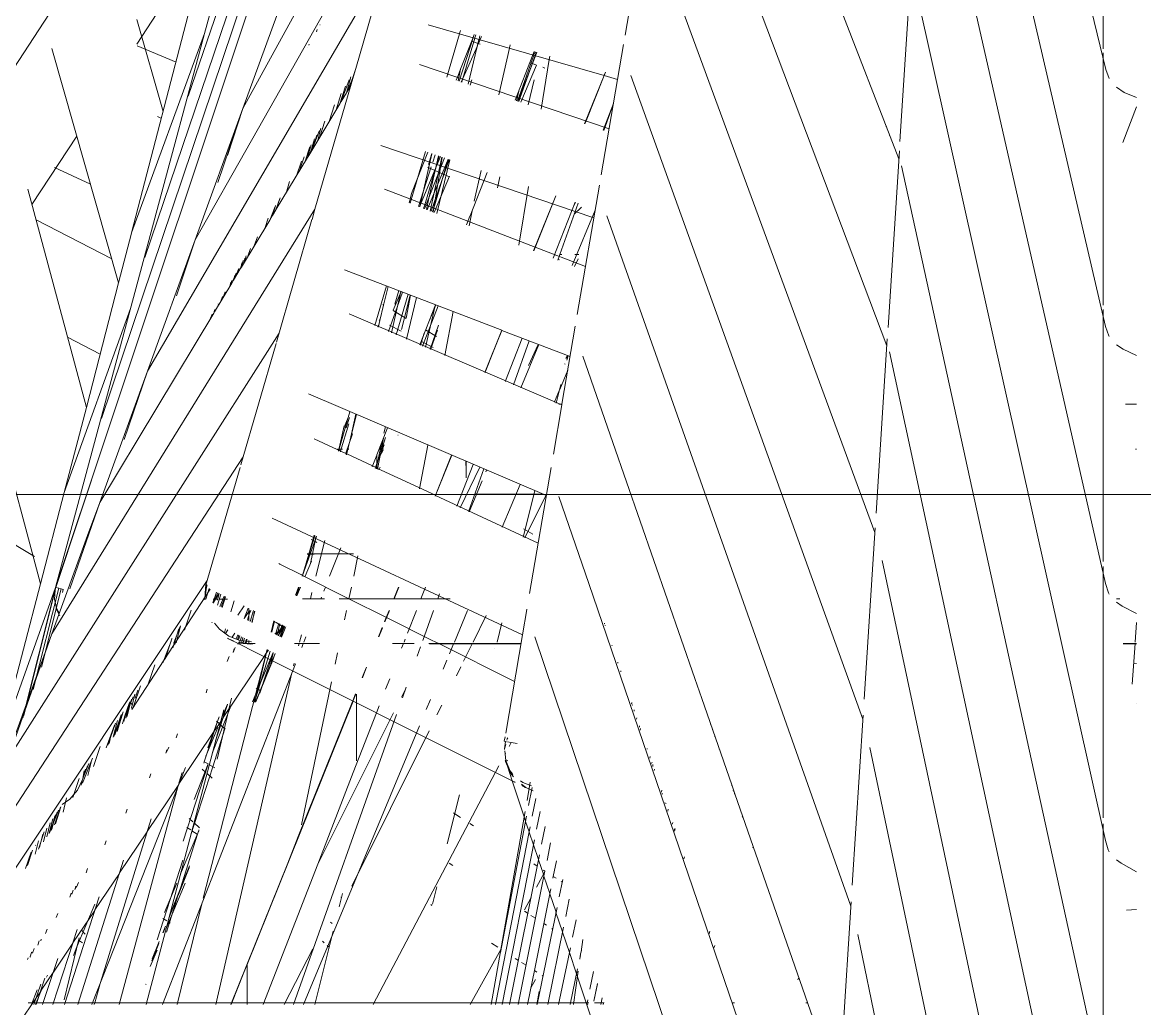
# Model space of a CAD drawing. Header units: millimetres. Extents: x 886808 to 1650903, y -1008069 to 230892.
# Drawn here: x 1018129.3 to 1018503.6, y -559521.9 to -559192.9 of the extents above; entities that cross this region are included whole.
import ezdxf
from ezdxf.xclip import XClip

# ---------------------------------------------------------------- set-up
doc = ezdxf.new("R2010")
doc.units = ezdxf.units.MM
doc.header["$XCLIPFRAME"] = 0
doc.linetypes.add('CENTER', pattern=[2, 1.25, -0.25, 0.25, -0.25])
doc.layers.get('0').update_dxf_attribs({"lineweight": 0})
doc.layers.add('8l NET TO', color=8, linetype='Continuous', lineweight=9)
doc.layers.add('A_Dim', color=8, linetype='Continuous', lineweight=5)

# ---------------------------------------------------------------- blocks, each defined once
blk = doc.blocks.new('A$C14C457CE')
for p, q in [((9588.81, 2215.32), (9720.25, 1832.93)), ((9597.38, 2183.18), (9734.71, 1779.13)), ((9605.95, 2151.02), (9749.17, 1725.33)), ((9614.56, 2118.66), (9748.5, 1716.86)), ((9614.56, 2118.66), (9748.52, 1716.92)), ((9414.15, 1841.81), (9466.05, 2058.17)), ((9414.21, 1756.04), (9470.11, 1996.04)), ((9802.34, 1805.64), (9689.41, 1978.68)), ((9630.1, 1960.25), (9701.98, 1828.78)), ((9483.18, 1811.97), (9537.65, 1952.31)), ((9414.25, 1670.28), (9474.17, 1933.91)), ((9415, 1848.71), (9415, 1933.39)), ((9487.18, 1749.64), (9556.5, 1933.36)), ((9714.76, 1853.78), (9694.57, 1928.98)), ((9649.46, 1905.93), (9699.14, 1818.13)), ((9574.52, 1853.21), (9567.03, 1897.02)), ((9491.17, 1687.31), (9564.55, 1886.57)), ((9482.81, 1817.77), (9479, 1877.2)), ((9654.02, 1877.74), (9733.82, 1741.18)), ((9664.37, 1842.11), (9654.02, 1877.74)), ((9737.4, 1850.26), (9719.18, 1878.17)), ((9414.29, 1584.5), (9478.22, 1871.8)), ((9686.11, 1872.42), (9701.99, 1828.75)), ((9739.1, 1787.29), (9717.98, 1868.66)), ((9622.89, 1851.76), (9640.19, 1856.76)), ((9676.34, 1856.76), (9676.18, 1856.7)), ((9737.35, 1858.47), (9728.59, 1827.77)), ((9622.83, 1851.82), (9622.38, 1852.82)), ((9622.85, 1851.83), (9622.41, 1852.83)), ((9622.98, 1852.99), (9623.23, 1851.94)), ((9624.57, 1852.32), (9624.25, 1853.36)), ((9625.13, 1852.48), (9624.79, 1853.52)), ((9625.21, 1852.51), (9624.81, 1853.52)), ((9629.72, 1853.81), (9629.42, 1854.85)), ((9633.94, 1839.26), (9629.74, 1853.74)), ((9677.24, 1855.11), (9677.49, 1854.38)), ((9714.76, 1853.78), (9739.1, 1787.29)), ((9764.48, 1669.01), (9714.76, 1853.78)), ((9582.48, 1806.65), (9575.04, 1850.15)), ((9581.51, 1839.81), (9622.86, 1851.75)), ((9612.81, 1850.06), (9613.05, 1849)), ((9622.86, 1851.75), (9622.89, 1851.76)), ((9623.46, 1850.48), (9622.86, 1851.75)), ((9622.87, 1850.26), (9625.68, 1851.3)), ((9623.73, 1849.85), (9622.89, 1851.76)), ((9623.25, 1851.87), (9626.87, 1836.86)), ((9628.66, 1838.78), (9623.77, 1849.7)), ((9628.66, 1838.78), (9624.59, 1852.25)), ((9629.88, 1837.88), (9625.15, 1852.41)), ((9629.39, 1841.9), (9625.23, 1852.44)), ((9679.92, 1850.21), (9680, 1849.94)), ((9680.54, 1849.09), (9680.52, 1849.03)), ((9737.24, 1849.7), (9724.3, 1844.29)), ((9415, 1763.18), (9415, 1847.41)), ((9599.66, 1846.26), (9599.84, 1845.18)), ((9604.36, 1846.49), (9603.96, 1847.5)), ((9604.49, 1846.52), (9604.12, 1847.55)), ((9610.29, 1831.23), (9604.39, 1846.42)), ((9609.59, 1832.15), (9604.51, 1846.45)), ((9604.91, 1846.65), (9604.55, 1847.67)), ((9605.24, 1846.74), (9604.84, 1847.76)), ((9610.34, 1831.25), (9604.94, 1846.58)), ((9611.17, 1831.53), (9605.27, 1846.67)), ((9613.07, 1848.93), (9616.67, 1833.4)), ((9743.44, 1770.57), (9765.77, 1848.84)), ((9412.99, 1838.75), (9414.15, 1841.81)), ((9579.84, 1822.06), (9643.11, 1843.53)), ((9599.85, 1845.11), (9602.55, 1828.61)), ((9601.27, 1842.3), (9601.92, 1842.54)), ((9604.05, 1843.3), (9605.4, 1843.81)), ((9609.26, 1830.88), (9604.05, 1843.3)), ((9605.4, 1843.81), (9605.44, 1843.83)), ((9605.44, 1843.83), (9606.26, 1844.14)), ((9630.22, 1838), (9629.39, 1841.9)), ((9630.44, 1839.23), (9629.39, 1841.9)), ((9664.37, 1842.11), (9665.42, 1838.76)), ((9665.08, 1839.59), (9664.37, 1842.11)), ((9495.17, 1624.97), (9572.58, 1839.78)), ((9577.03, 1838.51), (9581.45, 1839.79)), ((9581.43, 1839.86), (9581.02, 1840.87)), ((9581.49, 1839.88), (9581.08, 1840.89)), ((9581.45, 1839.79), (9581.51, 1839.81)), ((9587.94, 1823.65), (9581.45, 1839.79)), ((9588, 1823.67), (9581.51, 1839.81)), ((9581.51, 1839.81), (9587.53, 1824.66)), ((9606.81, 1830.05), (9604.86, 1838.37)), ((9626.14, 1836.61), (9625.62, 1838.35)), ((9628.72, 1838.64), (9628.66, 1838.78)), ((9628.72, 1838.56), (9628.72, 1838.64)), ((9629.16, 1837.64), (9628.72, 1838.56)), ((9629.01, 1837.59), (9628.72, 1838.56)), ((9629.13, 1837.63), (9628.72, 1838.56)), ((9630.84, 1838.21), (9630.44, 1839.23)), ((9677.95, 1795.18), (9665.08, 1839.59)), ((9665.42, 1838.76), (9665.1, 1839.49)), ((9665.52, 1838.53), (9665.42, 1838.76)), ((9665.52, 1838.53), (9666.43, 1835.72)), ((9667.35, 1834.2), (9665.54, 1838.49)), ((9665.97, 1839.37), (9667.48, 1833.98)), ((9669.21, 1831.1), (9666.58, 1838.33)), ((9403.88, 1832.52), (9408.02, 1834.18)), ((9408.02, 1834.18), (9410.61, 1835.86)), ((9610.68, 1831.37), (9609.98, 1834.59)), ((9626.04, 1836.58), (9626.02, 1836.63)), ((9665.98, 1836.46), (9666.43, 1835.72)), ((9666.43, 1835.72), (9667.35, 1834.2)), ((9667.48, 1833.98), (9667.35, 1834.2)), ((9669.63, 1830.4), (9667.8, 1836.25)), ((9581.85, 1821.58), (9578.41, 1830.44)), ((9609.95, 1831.12), (9609.59, 1832.15)), ((9667.48, 1833.98), (9669.21, 1831.1)), ((9669.21, 1831.1), (9669.63, 1830.4)), ((9669.23, 1833.8), (9670.9, 1828.3)), ((9669.63, 1830.4), (9680.05, 1813.09)), ((9403.88, 1829.37), (9408.52, 1817.41)), ((9581.54, 1821.48), (9578.45, 1830.18)), ((9578.79, 1828.88), (9578.66, 1829)), ((9673.21, 1824.46), (9671.46, 1829.99)), ((9701.99, 1828.75), (9707.13, 1813.11)), ((9717.9, 1784.98), (9701.99, 1828.75)), ((9587.53, 1824.66), (9587.96, 1823.66)), ((9676.29, 1819.34), (9674.61, 1824.58)), ((9730.51, 1826.12), (9729.18, 1825.5)), ((9486.23, 1819.82), (9486.28, 1819.63)), ((9487.46, 1822.75), (9487.35, 1822.71)), ((9676.98, 1818.19), (9676.02, 1822.18)), ((9680.05, 1813.09), (9676.44, 1821.46)), ((9678.98, 1814.88), (9676.46, 1821.43)), ((9678.93, 1814.95), (9677.32, 1819.95)), ((9704.51, 1821.43), (9710.39, 1804.15)), ((9772.34, 1796.71), (9757.42, 1819.57)), ((9584.92, 1792.33), (9655.99, 1816.45)), ((9678.07, 1818.67), (9679.43, 1814.13)), ((9679.24, 1816.66), (9680.47, 1812.4)), ((9681.18, 1811.23), (9679.62, 1816.02)), ((9699.14, 1818.13), (9717.9, 1784.98)), ((9486.78, 1755.75), (9483.01, 1814.7)), ((9632.94, 1811.68), (9637.27, 1793.74)), ((9639.22, 1794.5), (9633.13, 1811.75)), ((9638.32, 1795.57), (9633.48, 1811.87)), ((9640.56, 1795.01), (9633.49, 1811.87)), ((9641.38, 1795.33), (9634.76, 1812.3)), ((9635.54, 1812.57), (9638.54, 1794.23)), ((9639.47, 1794.59), (9635.63, 1812.6)), ((9643.04, 1795.97), (9636.02, 1812.73)), ((9637.78, 1808.53), (9636.47, 1812.88)), ((9636.73, 1812.97), (9640, 1798.86)), ((9638.66, 1810.89), (9637.86, 1813.35)), ((9642.94, 1795.93), (9638.93, 1813.72)), ((9640.13, 1810.09), (9639.01, 1813.74)), ((9645.73, 1800.42), (9640.3, 1814.18)), ((9646.14, 1797.16), (9641.12, 1814.46)), ((9680.05, 1813.09), (9680.47, 1812.4)), ((9680.47, 1812.4), (9690.86, 1795.15)), ((9683.06, 1808.1), (9681.55, 1812.72)), ((9414.31, 1498.72), (9482.26, 1809.68)), ((9622.51, 1808.14), (9624.89, 1797.88)), ((9640.14, 1809.14), (9634.99, 1806.8)), ((9641.35, 1796.69), (9637.94, 1808.14)), ((9643.46, 1796.13), (9639.15, 1809.38)), ((9640.34, 1809.22), (9640.14, 1809.14)), ((9684.13, 1806.32), (9682.43, 1811.21)), ((9764.84, 1809.13), (9752.83, 1803.49)), ((9617.06, 1802.36), (9616.25, 1806.02)), ((9626.19, 1792.99), (9620.54, 1807.48)), ((9638.16, 1794.09), (9633.05, 1806.24)), ((9634.89, 1806.76), (9633.12, 1805.96)), ((9634.99, 1806.8), (9634.89, 1806.76)), ((9686.42, 1804.39), (9687.59, 1800.58)), ((9590.44, 1760.08), (9583.06, 1803.21)), ((9606.77, 1802.8), (9609.98, 1783.23)), ((9638.79, 1795.71), (9654.81, 1801.88)), ((9773.73, 1801.91), (9754.21, 1729.06)), ((9596.23, 1780.11), (9590.17, 1797.17)), ((9591.92, 1795.67), (9591.09, 1797.48)), ((9598.48, 1778.8), (9591.2, 1797.52)), ((9604.94, 1781.29), (9597.56, 1799.68)), ((9605.01, 1781.31), (9597.62, 1799.7)), ((9640, 1798.86), (9640.72, 1795.07)), ((9641.72, 1795.46), (9641.35, 1796.69)), ((9645.75, 1800.34), (9646.51, 1797.3)), ((9689.59, 1798.96), (9690.86, 1795.15)), ((9689.7, 1798.76), (9690.97, 1794.96)), ((9499.16, 1562.63), (9580.6, 1792.97)), ((9592.21, 1776.38), (9584.48, 1794.9)), ((9591.44, 1793.59), (9589.02, 1795.87)), ((9604.53, 1782.5), (9637.66, 1795.27)), ((9625.55, 1794.63), (9626.5, 1789.6)), ((9637.66, 1795.27), (9638.32, 1795.57)), ((9638.32, 1795.57), (9638.79, 1795.71)), ((9638.7, 1794.3), (9638.33, 1795.53)), ((9677.95, 1795.18), (9765.67, 1653.53)), ((9678.91, 1791.78), (9677.95, 1795.18)), ((9690.86, 1795.15), (9690.97, 1794.96)), ((9690.97, 1794.96), (9692.1, 1793.09)), ((9691.15, 1796.29), (9691.08, 1796.41)), ((9691.15, 1796.29), (9692.1, 1793.09)), ((9693.01, 1791.57), (9691.22, 1796.06)), ((9692.1, 1793.09), (9693.01, 1791.57)), ((9769.49, 1670.21), (9802.39, 1792.98)), ((9627.38, 1789.93), (9626.25, 1792.83)), ((9678.91, 1791.78), (9678.94, 1791.76)), ((9690.79, 1750.87), (9678.94, 1791.76)), ((9693.01, 1791.57), (9702.48, 1775.85)), ((9693.53, 1792.21), (9694.53, 1789.06)), ((9770.97, 1791.61), (9745.73, 1778.59)), ((9697.17, 1785.98), (9698.18, 1783)), ((9739.1, 1787.25), (9739.1, 1787.29)), ((9743.44, 1770.57), (9739.1, 1787.25)), ((9587.71, 1776.02), (9604.46, 1782.48)), ((9604.46, 1782.48), (9604.53, 1782.5)), ((9699.46, 1782.06), (9700.3, 1779.48)), ((9717.9, 1784.98), (9724.16, 1766.26)), ((9733.82, 1741.18), (9717.9, 1784.98)), ((9589.94, 1780.11), (9591.27, 1780.11)), ((9590.18, 1778.64), (9591.38, 1776.06)), ((9595.59, 1780.11), (9596.23, 1780.11)), ((9596.48, 1779.4), (9596.23, 1780.11)), ((9596.37, 1778.25), (9596.83, 1778.42)), ((9596.91, 1778.19), (9596.48, 1779.4)), ((9700.88, 1779.64), (9700.91, 1779.58)), ((9700.91, 1779.58), (9701.4, 1777.65)), ((9701.38, 1778.78), (9701.33, 1778.86)), ((9701.83, 1776.93), (9701.38, 1778.78)), ((9701.82, 1778.03), (9701.88, 1777.93)), ((9615.66, 1754.79), (9668.08, 1774.99)), ((9701.88, 1777.93), (9702.48, 1775.85)), ((9701.88, 1777.93), (9702.85, 1775.24)), ((9702.21, 1777.37), (9702.68, 1775.52)), ((9702.73, 1775.43), (9702.31, 1777.2)), ((9702.48, 1775.85), (9702.85, 1775.24)), ((9702.85, 1775.24), (9705.1, 1771.5)), ((9703.32, 1775.46), (9703.77, 1773.72)), ((9704.66, 1772.23), (9703.47, 1775.21)), ((9704.25, 1773.87), (9704.94, 1771.76)), ((9705.68, 1770.54), (9704.49, 1773.45)), ((9704.69, 1773.12), (9705.1, 1771.5)), ((9705.1, 1771.5), (9705.68, 1770.54)), ((9705.68, 1770.54), (9711.47, 1760.92)), ((9705.7, 1771.39), (9706.39, 1769.36)), ((9706.39, 1769.36), (9706.01, 1770.86)), ((9754.21, 1729.06), (9743.44, 1770.57)), ((9650.86, 1753.31), (9646.85, 1766.81)), ((9653.37, 1754.38), (9648.73, 1767.53)), ((9651.84, 1761.52), (9649.24, 1767.73)), ((9652.4, 1753.96), (9649.29, 1767.75)), ((9651.36, 1763.54), (9650, 1768.02)), ((9653.48, 1769.37), (9655.04, 1763.21)), ((9657.97, 1756.34), (9654.12, 1769.61)), ((9707.93, 1767.57), (9708.52, 1765.83)), ((9639.88, 1757.87), (9637.62, 1763.25)), ((9642.97, 1749.93), (9637.76, 1763.31)), ((9644.03, 1765.72), (9647.38, 1751.82)), ((9646.11, 1766.52), (9647.56, 1758.8)), ((9649.03, 1755.04), (9646.21, 1766.56)), ((9655.04, 1763.21), (9655.31, 1763.37)), ((9655.04, 1763.21), (9656.28, 1758.1)), ((9709.5, 1764.19), (9708.84, 1766.02)), ((9710.27, 1763.57), (9710.14, 1763.13)), ((9415, 1677.63), (9415, 1761.7)), ((9595.59, 1729.93), (9666.53, 1760.24)), ((9631.89, 1761.05), (9634.66, 1746.38)), ((9642.04, 1749.53), (9636.82, 1762.95)), ((9641.13, 1749.15), (9637.89, 1762.96)), ((9647.57, 1758.77), (9651.89, 1761.34)), ((9711.35, 1761.72), (9711.73, 1760.48)), ((9711.74, 1761.06), (9711.47, 1760.92)), ((9711.47, 1760.92), (9711.73, 1760.48)), ((9711.73, 1760.48), (9749.74, 1697.36)), ((9713.05, 1758.3), (9712.27, 1760.15)), ((9739.44, 1762.09), (9761.57, 1700.68)), ((9413.11, 1752.89), (9414.21, 1756.04)), ((9595.56, 1730.11), (9591.1, 1756.18)), ((9639.55, 1748.47), (9636.73, 1756.48)), ((9653.06, 1756.47), (9649.23, 1754.52)), ((9656.59, 1758.26), (9656.28, 1758.1)), ((9656.28, 1758.1), (9656.8, 1756.08)), ((9656.95, 1755.91), (9656.61, 1756.73)), ((9656.8, 1756.08), (9656.85, 1755.87)), ((9412.99, 1752.73), (9413.11, 1752.89)), ((9490.76, 1693.73), (9487.03, 1751.99)), ((9592.84, 1746), (9615.59, 1754.76)), ((9614.35, 1737.95), (9608.83, 1752.16)), ((9615.59, 1754.76), (9615.66, 1754.79)), ((9621.26, 1740.66), (9615.59, 1754.76)), ((9621.32, 1740.68), (9615.66, 1754.79)), ((9615.66, 1754.79), (9621.17, 1740.86)), ((9639.26, 1748.59), (9637.03, 1754.84)), ((9637.43, 1752.74), (9641.04, 1754.89)), ((9642.75, 1749.84), (9641.47, 1753.78)), ((9689.92, 1753.88), (9781.6, 1609.69)), ((9760.49, 1752.49), (9749.59, 1746.87)), ((9403.88, 1746.4), (9408.38, 1748.44)), ((9408.38, 1748.44), (9410.61, 1749.95)), ((9609.26, 1735.53), (9603.22, 1750)), ((9603.46, 1750.09), (9606.76, 1742.99)), ((9611.69, 1736.57), (9606.48, 1751.25)), ((9642.36, 1751.04), (9638.47, 1749.06)), ((9639.33, 1748.38), (9639.26, 1748.59)), ((9642.51, 1751.11), (9642.36, 1751.04)), ((9702.66, 1709.93), (9690.93, 1750.4)), ((9414.33, 1412.94), (9486.29, 1747.58)), ((9578.59, 1717.29), (9588.61, 1746.16)), ((9593.88, 1744.86), (9593.54, 1746.27)), ((9593.74, 1746.34), (9593.89, 1745.98)), ((9593.89, 1745.98), (9594.29, 1745.34)), ((9719.84, 1747.19), (9719.96, 1746.83)), ((9596.32, 1735.02), (9593.62, 1741.44)), ((9594.71, 1743.64), (9594.45, 1743.5)), ((9621.17, 1740.86), (9621.29, 1740.67)), ((9733.82, 1741.18), (9741.6, 1718.32)), ((9749.74, 1697.36), (9733.82, 1741.18)), ((9614.43, 1737.74), (9614.35, 1737.95)), ((9597.44, 1730.48), (9595.89, 1736.74)), ((9598.01, 1730.96), (9596.33, 1734.97)), ((9600.77, 1699.61), (9680.15, 1733.53)), ((9403.88, 1730.11), (9407.6, 1730.11)), ((9595.56, 1730.11), (9596.58, 1730.11)), ((9595.59, 1729.93), (9595.56, 1730.11)), ((9598.4, 1713.5), (9595.59, 1729.93)), ((9598.09, 1730.76), (9598.01, 1730.96)), ((9664.14, 1726.69), (9666.26, 1718.2)), ((9666.46, 1717.28), (9664.37, 1726.78)), ((9666.89, 1725.72), (9666.3, 1727.61)), ((9667.52, 1722.21), (9666.38, 1725.72)), ((9668.47, 1721.95), (9666.89, 1725.72)), ((9670.02, 1714.77), (9666.89, 1725.72)), ((9761.57, 1700.68), (9754.21, 1729.06)), ((9657.27, 1713.25), (9653.76, 1722.25)), ((9654.45, 1722.54), (9654.96, 1720.42)), ((9669.4, 1714.47), (9666.6, 1723.61)), ((9670.13, 1714.5), (9668.19, 1722.93)), ((9650.32, 1719.74), (9650.22, 1719.8)), ((9656.39, 1712.61), (9654.38, 1719.01)), ((9655.13, 1718.74), (9657.08, 1708.42)), ((9667.69, 1713.81), (9665.4, 1720.28)), ((9667.42, 1713.55), (9678.26, 1718.6)), ((9403.88, 1715.11), (9404.19, 1715.11)), ((9551.23, 1638.61), (9578.59, 1717.29)), ((9640.3, 1716.5), (9643.06, 1701.89)), ((9656.39, 1712.61), (9654.83, 1716.61)), ((9655.11, 1715.11), (9656.54, 1715.11)), ((9656.39, 1712.61), (9655.17, 1714.81)), ((9655.6, 1717.53), (9657.48, 1708.61)), ((9666.56, 1717.01), (9667.49, 1713.27)), ((9666.75, 1715.96), (9666.56, 1717.01)), ((9666.65, 1715.11), (9667.36, 1715.11)), ((9667.44, 1713.24), (9666.75, 1715.96)), ((9668.72, 1715.11), (9670.45, 1715.11)), ((9669.48, 1714.19), (9669.4, 1714.47)), ((9670.04, 1714.46), (9669.9, 1714.9)), ((9670.1, 1714.48), (9670.02, 1714.77)), ((9748.5, 1716.86), (9764.41, 1668.99)), ((9748.52, 1716.92), (9763.85, 1670.95)), ((9627.53, 1711.04), (9627.53, 1705.58)), ((9627.6, 1711.07), (9627.6, 1709.65)), ((9637.8, 1699.44), (9632.32, 1713.09)), ((9637.87, 1699.48), (9632.39, 1713.12)), ((9656.93, 1711.21), (9656.39, 1712.61)), ((9657.87, 1708.79), (9656.93, 1711.21)), ((9657.27, 1713.25), (9657.27, 1708.51)), ((9657.33, 1713.08), (9657.27, 1713.25)), ((9657.33, 1708.86), (9667.37, 1713.53)), ((9658.83, 1709.24), (9657.33, 1713.08)), ((9657.33, 1713.08), (9657.33, 1708.8)), ((9667.37, 1713.53), (9667.42, 1713.55)), ((9701.89, 1712.58), (9797.53, 1565.83)), ((9606.36, 1666.91), (9599.16, 1709.03)), ((9620.91, 1707.61), (9620.69, 1708.12)), ((9626.61, 1694.55), (9621.64, 1708.53)), ((9629.49, 1695.57), (9622.99, 1709.1)), ((9630.62, 1696.1), (9625.2, 1710.05)), ((9637.77, 1699.74), (9657.27, 1708.83)), ((9656.66, 1708.22), (9656.25, 1709.07)), ((9657.27, 1708.83), (9657.33, 1708.86)), ((9657.33, 1708.54), (9657.33, 1708.8)), ((9714.41, 1669.39), (9702.92, 1709.02)), ((9615.48, 1689.04), (9609.52, 1703.35)), ((9626.51, 1694.18), (9622.2, 1704.5)), ((9600.92, 1699.67), (9607.94, 1685.53)), ((9601.94, 1700.11), (9624.63, 1700.11)), ((9603.48, 1683.78), (9637.69, 1699.71)), ((9608.49, 1685.79), (9604.66, 1701.27)), ((9637.69, 1699.71), (9637.77, 1699.74)), ((9769.49, 1670.21), (9761.57, 1700.68)), ((9586.64, 1670.24), (9596.62, 1699.33)), ((9749.74, 1697.36), (9759.73, 1668.46)), ((9753.78, 1686.31), (9749.74, 1697.36)), ((9608.71, 1653.17), (9692.22, 1692.06)), ((9626.7, 1694.27), (9626.61, 1694.55)), ((9797.15, 1694.47), (9771.49, 1679.25)), ((9494.74, 1631.7), (9491.07, 1688.87)), ((9608.34, 1688.52), (9605.23, 1686.8)), ((9603.2, 1685.67), (9603.16, 1685.65)), ((9674.63, 1684.68), (9677.62, 1672.72)), ((9682.08, 1673), (9677.49, 1686.01)), ((9677.55, 1686.04), (9679.45, 1676.98)), ((9678.53, 1684.65), (9677.67, 1684.18)), ((9679.92, 1680.11), (9678.03, 1686.26)), ((9680.05, 1680.11), (9678.25, 1686.37)), ((9678.72, 1684.76), (9678.53, 1684.65)), ((9679.18, 1685.01), (9678.72, 1684.76)), ((9765.67, 1653.53), (9753.78, 1686.31)), ((9673.07, 1672.72), (9669.36, 1682.22)), ((9677.67, 1684.18), (9677.38, 1684)), ((9479.53, 1634.45), (9488.79, 1678.02)), ((9663.6, 1679.54), (9665.03, 1672.72)), ((9680.57, 1680.22), (9665.05, 1680.22)), ((9678.23, 1680.11), (9680.6, 1680.11)), ((9681.26, 1672.72), (9679.14, 1677.79)), ((9682.08, 1673), (9679.92, 1680.11)), ((9682.08, 1673), (9680.05, 1680.11)), ((9689.67, 1676.78), (9690, 1676.97)), ((9415, 1592.08), (9415, 1675.95)), ((9682.2, 1673.06), (9689.67, 1676.78)), ((9682.2, 1673.06), (9682.56, 1673.34)), ((9413.27, 1667.15), (9414.25, 1670.28)), ((9529.9, 1504.41), (9586.64, 1670.24)), ((9666.61, 1665.22), (9682.09, 1672.98)), ((9681.76, 1672.72), (9682.2, 1673.06)), ((9682.09, 1672.98), (9682.08, 1673)), ((9682.18, 1672.72), (9682.09, 1672.98)), ((9713.86, 1671.27), (9812.51, 1523.41)), ((9713.89, 1669.63), (9714.13, 1669.08)), ((9714.06, 1669.94), (9714.19, 1669.59)), ((9714.3, 1669.36), (9714.19, 1669.59)), ((9780.83, 1626.53), (9769.49, 1670.21)), ((9412.99, 1666.77), (9413.27, 1667.15)), ((9637.02, 1665.22), (9636.43, 1666.89)), ((9642.62, 1665.22), (9641.12, 1669.07)), ((9651.54, 1665.22), (9649.98, 1669.1)), ((9651.63, 1665.22), (9650.07, 1669.1)), ((9665.79, 1669.1), (9666.61, 1665.22)), ((9675, 1667.76), (9674.48, 1669.1)), ((9675.99, 1665.22), (9675.79, 1665.74)), ((9678.96, 1667.33), (9679.49, 1665.22)), ((9683.99, 1666.18), (9682.77, 1669.1)), ((9684.09, 1666.23), (9683.26, 1669.1)), ((9684.15, 1666.26), (9683.29, 1669.1)), ((9684.41, 1666.4), (9683.46, 1669.1)), ((9708.87, 1662.3), (9707.74, 1665.88)), ((9709.25, 1662.49), (9707.9, 1665.96)), ((9709.63, 1662.67), (9708.19, 1666.1)), ((9709.38, 1666.7), (9710.5, 1663.11)), ((9709.89, 1666.96), (9711.69, 1664.14)), ((9709.93, 1666.98), (9710.5, 1664.69)), ((9711.84, 1663.78), (9710.4, 1667.21)), ((9712.02, 1663.87), (9710.74, 1667.39)), ((9711.95, 1663.84), (9710.79, 1667.41)), ((9712.87, 1668.45), (9739.05, 1628.3)), ((9713.19, 1668.61), (9714.32, 1665.03)), ((9714.04, 1669.29), (9714.17, 1669.32)), ((9714.13, 1669.08), (9714.7, 1665.22)), ((9714.3, 1669.36), (9714.41, 1669.39)), ((9714.3, 1669.36), (9714.42, 1668.94)), ((9714.42, 1668.94), (9714.44, 1668.74)), ((9714.44, 1668.64), (9714.7, 1665.22)), ((9761.85, 1668.3), (9761.93, 1668.32)), ((9761.93, 1668.32), (9762.63, 1668.51)), ((9761.93, 1668.32), (9762.2, 1667.25)), ((9762.63, 1668.51), (9763.44, 1668.73)), ((9762.63, 1668.51), (9769.2, 1642.42)), ((9763.44, 1668.73), (9764.41, 1668.99)), ((9763.44, 1668.73), (9771.91, 1634.96)), ((9764.41, 1668.99), (9764.48, 1669.01)), ((9764.41, 1668.99), (9764.56, 1668.66)), ((9764.41, 1668.99), (9775.07, 1626.26)), ((9764.48, 1669.01), (9784.02, 1614.12)), ((9764.56, 1668.66), (9764.57, 1668.59)), ((9764.57, 1668.59), (9764.62, 1668.45)), ((9764.62, 1668.45), (9764.59, 1668.27)), ((9764.62, 1668.45), (9775.38, 1625.42)), ((9764.65, 1668.05), (9764.83, 1665.11)), ((9403.88, 1660.27), (9408.72, 1662.71)), ((9408.72, 1662.71), (9410.61, 1664.03)), ((9410.61, 1665.22), (9409.44, 1665.22)), ((9669.92, 1665.22), (9632.84, 1665.22)), ((9654.14, 1658.98), (9666.61, 1665.22)), ((9682.06, 1665.22), (9674.75, 1665.22)), ((9700, 1662), (9700, 1660.94)), ((9701.58, 1658.64), (9700.21, 1662.11)), ((9701.61, 1662.81), (9703.68, 1659.7)), ((9704.93, 1664.47), (9706.02, 1660.87)), ((9707.09, 1665.11), (9709.88, 1665.11)), ((9710.37, 1665.11), (9711.91, 1665.11)), ((9711.69, 1664.14), (9711.9, 1663.81)), ((9714.7, 1665.22), (9714.66, 1664.79)), ((9764.18, 1662.36), (9764.03, 1661.77)), ((9764.61, 1664.05), (9764.09, 1661.56)), ((9764.61, 1664.05), (9764.18, 1662.36)), ((9764.83, 1665.11), (9764.6, 1664.12)), ((9607.29, 1661.59), (9607.25, 1661.69)), ((9608.71, 1653.17), (9607.29, 1661.59)), ((9620.81, 1659.61), (9625.22, 1650.73)), ((9631.44, 1650.73), (9627.02, 1661.34)), ((9641.99, 1651.22), (9638.4, 1661.34)), ((9639.08, 1651.43), (9654.14, 1658.98)), ((9647.07, 1653.77), (9644.13, 1661.34)), ((9654.62, 1657.55), (9653.1, 1661.34)), ((9654.7, 1657.59), (9653.19, 1661.34)), ((9654.14, 1658.98), (9654.67, 1657.58)), ((9667.43, 1661.34), (9668.09, 1658.21)), ((9699.06, 1657.38), (9697.97, 1660.98)), ((9698.12, 1661.06), (9698.91, 1657.3)), ((9699.62, 1657.66), (9698.46, 1661.23)), ((9699.93, 1660.05), (9699.39, 1661.34)), ((9699.59, 1661.34), (9700.45, 1658.08)), ((9699.74, 1661.34), (9701.52, 1658.61)), ((9700, 1660.94), (9700, 1657.85)), ((9701.52, 1658.61), (9701.26, 1659.45)), ((9719.28, 1661.39), (9721.42, 1654.71)), ((9763.27, 1659.97), (9763.01, 1659.45)), ((9764.03, 1661.77), (9763.26, 1660.39)), ((9764.09, 1661.56), (9763.35, 1660.11)), ((9404.36, 1650.73), (9403.88, 1657.3)), ((9581.21, 1656.35), (9581.09, 1656.29)), ((9581.33, 1656.99), (9581.37, 1656.81)), ((9581.35, 1657.06), (9581.39, 1656.88)), ((9617.16, 1650.73), (9615.57, 1657.17)), ((9656.65, 1652.49), (9655.43, 1655.54)), ((9655.48, 1655.56), (9656.7, 1652.51)), ((9656.73, 1652.52), (9655.51, 1655.58)), ((9687.85, 1655.43), (9687.72, 1655.85)), ((9687.85, 1655.43), (9690.89, 1657.25)), ((9689.11, 1652.39), (9687.85, 1655.43)), ((9689.32, 1652.5), (9688.07, 1656.03)), ((9688.15, 1656.07), (9690.23, 1652.95)), ((9688.21, 1656.09), (9689.13, 1654.76)), ((9688.32, 1655.81), (9688.21, 1656.09)), ((9689.01, 1655.05), (9688.24, 1656.11)), ((9689.64, 1652.66), (9688.37, 1655.74)), ((9689.81, 1654.66), (9688.56, 1656.27)), ((9690.08, 1652.88), (9688.92, 1656.45)), ((9691.11, 1653.4), (9689.01, 1655.05)), ((9689.13, 1654.76), (9690.87, 1653.27)), ((9689.13, 1654.76), (9690.27, 1652.97)), ((9690.51, 1653.09), (9689.67, 1656.83)), ((9691, 1653.75), (9689.81, 1654.66)), ((9691.11, 1653.4), (9690, 1656.99)), ((9691.83, 1657.77), (9690.89, 1657.25)), ((9691.44, 1657.71), (9692.39, 1654.04)), ((9692.53, 1654.11), (9691.66, 1657.82)), ((9709.8, 1655.05), (9706.63, 1652.76)), ((9706.96, 1654.79), (9707.76, 1653.58)), ((9707.75, 1655.18), (9708.15, 1653.86)), ((9711.51, 1657.07), (9709.8, 1655.05)), ((9712.25, 1657.44), (9712.33, 1657.19)), ((9722.82, 1656.08), (9722.77, 1656.16)), ((9722.82, 1656.08), (9724.27, 1650.44)), ((9725.05, 1650.46), (9722.87, 1655.92)), ((9723.41, 1655.2), (9725.34, 1648.84)), ((9511.15, 1375.63), (9604.61, 1652.5)), ((9614.31, 1620.4), (9608.71, 1653.17)), ((9636.66, 1650.22), (9637.65, 1650.73)), ((9637.65, 1650.73), (9639.08, 1651.43)), ((9648.25, 1650.73), (9647.86, 1651.74)), ((9681.64, 1650.73), (9680.96, 1652.46)), ((9682.48, 1653.22), (9683.11, 1650.73)), ((9691.32, 1653.5), (9691, 1653.75)), ((9699.16, 1650.83), (9699.09, 1650.84)), ((9702.91, 1651.31), (9699.16, 1650.83)), ((9700, 1651.3), (9700, 1650.94)), ((9700, 1650.94), (9700, 1650.33)), ((9703.41, 1650.71), (9700.29, 1650.29)), ((9701.03, 1650.19), (9700.53, 1651.57)), ((9701.27, 1650.22), (9700.68, 1651.64)), ((9701.22, 1650.21), (9700.77, 1651.69)), ((9702.02, 1650.3), (9701.45, 1652.03)), ((9701.98, 1652.29), (9702.49, 1650.35)), ((9703.26, 1650.24), (9702.5, 1652.55)), ((9702.99, 1651.32), (9702.91, 1651.31)), ((9703.5, 1651.52), (9702.97, 1652.79)), ((9706.63, 1652.76), (9702.99, 1651.32)), ((9703.35, 1650.11), (9706.52, 1651.75)), ((9703.83, 1651.65), (9703.39, 1653)), ((9704.26, 1651.83), (9703.73, 1653.17)), ((9704.73, 1653.67), (9705.59, 1652.35)), ((9705.13, 1651.2), (9706.75, 1651.84)), ((9706.75, 1651.84), (9707.11, 1652.04)), ((9725.67, 1651.81), (9725.56, 1651.98)), ((9725.67, 1651.81), (9725.88, 1651.18)), ((9725.88, 1651.18), (9727.87, 1645.05)), ((9728.71, 1643.79), (9725.91, 1651.06)), ((9765.67, 1653.53), (9779.25, 1614.77)), ((9767.97, 1647.31), (9765.67, 1653.53)), ((9408.4, 1650.22), (9403.88, 1650.22)), ((9403.88, 1650.11), (9408.37, 1650.11)), ((9405.38, 1636.66), (9404.4, 1650.22)), ((9578.9, 1649.51), (9578.86, 1649.76)), ((9639.98, 1650.22), (9609.22, 1650.22)), ((9609.23, 1650.11), (9639.77, 1650.11)), ((9611.38, 1637.55), (9636.66, 1650.22)), ((9617.75, 1607.26), (9697.86, 1647.41)), ((9618.21, 1648.63), (9618.18, 1648.62)), ((9625.47, 1650.22), (9625.53, 1650.11)), ((9625.53, 1650.11), (9628.37, 1644.4)), ((9631.7, 1650.11), (9631.65, 1650.22)), ((9633.09, 1646.77), (9631.7, 1650.11)), ((9643.82, 1646.06), (9642.72, 1649.17)), ((9652.13, 1650.22), (9644.81, 1650.22)), ((9649.05, 1648.67), (9648.45, 1650.22)), ((9670.41, 1647.18), (9671.2, 1643.42)), ((9684.77, 1650.22), (9676.48, 1650.22)), ((9682.31, 1648.99), (9681.84, 1650.22)), ((9683.23, 1650.22), (9683.41, 1649.53)), ((9692.69, 1643.45), (9691.84, 1647.21)), ((9698.75, 1630.85), (9691.9, 1647.24)), ((9696.33, 1633.69), (9691.91, 1647.25)), ((9698.16, 1630.69), (9692.87, 1647.73)), ((9693.5, 1648.05), (9694.16, 1647.14)), ((9693.54, 1648.06), (9694.16, 1647.14)), ((9693.88, 1648.23), (9715.19, 1565.34)), ((9698.02, 1630.71), (9693.9, 1648.25)), ((9694.2, 1647.01), (9694.91, 1645.93)), ((9697.86, 1647.41), (9703.35, 1650.11)), ((9697.89, 1650.24), (9699.31, 1650.01)), ((9700, 1650.22), (9698.04, 1650.22)), ((9699.31, 1650.01), (9703.14, 1650.42)), ((9700.29, 1650.29), (9700, 1650.33)), ((9700, 1650.22), (9700, 1650.33)), ((9703.14, 1650.42), (9703.19, 1650.44)), ((9703.19, 1650.44), (9703.5, 1650.56)), ((9703.35, 1650.11), (9703.8, 1650.11)), ((9705.27, 1647.3), (9704.57, 1648.96)), ((9705.25, 1647.35), (9704.86, 1648.53)), ((9705.28, 1647.24), (9705.27, 1647.3)), ((9724.49, 1650.11), (9725.16, 1650.11)), ((9814.1, 1520.45), (9767.97, 1647.31)), ((9404.88, 1643.53), (9403.88, 1643.62)), ((9576.89, 1644.02), (9576.95, 1643.73)), ((9635.19, 1641.73), (9633.93, 1644.76)), ((9728.76, 1529.81), (9684.45, 1643.51)), ((9684.86, 1643.71), (9685.07, 1642.87)), ((9691.22, 1646.9), (9691.78, 1645.51)), ((9697.8, 1630.75), (9691.28, 1646.93)), ((9692.39, 1643.79), (9691.28, 1646.93)), ((9692.13, 1644.53), (9692.76, 1643.07)), ((9692.98, 1642.27), (9692.39, 1643.79)), ((9692.76, 1643.07), (9692.69, 1643.45)), ((9694.91, 1645.93), (9708.56, 1625.55)), ((9707.24, 1644.28), (9706.57, 1645.96)), ((9575.95, 1640.77), (9575.9, 1641.13)), ((9629.33, 1642.46), (9630.79, 1639.52)), ((9662.12, 1638.87), (9660.73, 1642.33)), ((9660.76, 1642.34), (9662.12, 1638.87)), ((9662.2, 1638.91), (9660.81, 1642.37)), ((9685.64, 1640.45), (9711.02, 1529.81)), ((9692.78, 1643.03), (9692.76, 1643.07)), ((9692.91, 1642.46), (9692.78, 1643.03)), ((9696.17, 1634.57), (9692.98, 1642.27)), ((9731.42, 1643.2), (9733.66, 1636.37)), ((9548.92, 1631.95), (9551.24, 1638.57)), ((9551.23, 1638.61), (9551.24, 1638.57)), ((9654.37, 1634.99), (9653.02, 1638.46)), ((9672.45, 1637.49), (9682.49, 1589.78)), ((9736.12, 1636.15), (9738.45, 1629.2)), ((9440.45, 1450.33), (9479.53, 1634.45)), ((9648.75, 1632.17), (9647.5, 1635.7)), ((9649.12, 1632.35), (9647.9, 1634.77)), ((9664.07, 1633.3), (9664.11, 1630.5)), ((9664.11, 1633.32), (9664.11, 1630.5)), ((9664.31, 1633.42), (9665.17, 1631.28)), ((9665.33, 1631.11), (9664.39, 1633.46)), ((9696.17, 1634.57), (9696.02, 1634.48)), ((9696.24, 1634.62), (9696.17, 1634.57)), ((9697.7, 1630.77), (9696.17, 1634.57)), ((9697.58, 1635.41), (9696.24, 1634.62)), ((9710.59, 1611.73), (9705.75, 1632.03)), ((9713.86, 1635.05), (9714.24, 1633.78)), ((9737.95, 1632.01), (9737.07, 1634.72)), ((9737.99, 1633.35), (9739.2, 1628.75)), ((9741.82, 1624.72), (9738.55, 1632.5)), ((9403.88, 1630.11), (9403.92, 1630.11)), ((9538.9, 1603.13), (9548.92, 1631.95)), ((9548.28, 1630.11), (9548.34, 1630.11)), ((9548.92, 1631.95), (9548.94, 1631.85)), ((9572.01, 1629.76), (9572.1, 1629.6)), ((9572.13, 1630.11), (9572.35, 1630.11)), ((9572.29, 1630.57), (9572.41, 1630.26)), ((9635.64, 1629.75), (9637.29, 1626.43)), ((9640.83, 1628.2), (9639.4, 1631.64)), ((9657.42, 1627.14), (9656.5, 1629.5)), ((9664.11, 1630.5), (9664.07, 1615.26)), ((9665.23, 1631.19), (9665.17, 1631.28)), ((9665.25, 1631.07), (9665.23, 1631.19)), ((9700.56, 1543.13), (9665.25, 1631.07)), ((9683.78, 1585.27), (9665.33, 1631.11)), ((9712.1, 1613.87), (9706.05, 1629.39)), ((9707.15, 1629.94), (9707.1, 1630)), ((9711.08, 1617.75), (9707.15, 1629.94)), ((9709.1, 1625.24), (9707.2, 1629.77)), ((9738.8, 1629.8), (9739.76, 1630.69)), ((9739.11, 1631.67), (9739.18, 1631.56)), ((9739.18, 1631.56), (9739.43, 1630.41)), ((9740.56, 1626.04), (9739.54, 1630.14)), ((9739.59, 1630.95), (9741.02, 1625.34)), ((9739.82, 1630.6), (9741.46, 1625.8)), ((9498.71, 1569.68), (9495.08, 1626.38)), ((9547.51, 1627.68), (9547.49, 1627.84)), ((9570.56, 1625.52), (9570.65, 1625.06)), ((9571.52, 1627.65), (9571.44, 1628.1)), ((9685.09, 1529.81), (9650.73, 1626.61)), ((9677.03, 1576.69), (9651.74, 1627.12)), ((9665.17, 1607.24), (9657.42, 1627.14)), ((9708.34, 1628.15), (9734.25, 1529.81)), ((9708.61, 1625.4), (9709.32, 1624.41)), ((9713.67, 1615.43), (9709.88, 1625.83)), ((9713.77, 1614.13), (9710.05, 1625.59)), ((9740.56, 1626.04), (9740.63, 1625.93)), ((9741, 1627.13), (9741.73, 1624.28)), ((9741.75, 1624.89), (9741.46, 1625.8)), ((9742.16, 1623.63), (9741.82, 1624.72)), ((9741.9, 1627.49), (9743.98, 1620.91)), ((9744.7, 1619.83), (9742.47, 1626.63)), ((9742.47, 1626.63), (9743.88, 1621.05)), ((9742.58, 1626.46), (9745.07, 1619.27)), ((9743.86, 1624.55), (9745.25, 1618.99)), ((9545.32, 1621.6), (9545.38, 1621.44)), ((9545.98, 1623.5), (9546.04, 1623.37)), ((9569.32, 1621.89), (9569.42, 1621.4)), ((9569.65, 1622.85), (9569.74, 1622.37)), ((9639.89, 1621.18), (9665.66, 1569.3)), ((9681.82, 1529.81), (9643.09, 1622.78)), ((9708, 1621.79), (9707.94, 1622.06)), ((9708, 1621.79), (9709.62, 1623.28)), ((9712.06, 1609.17), (9708, 1621.79)), ((9709.36, 1624.28), (9711.48, 1621.17)), ((9710, 1623.64), (9710.84, 1624.41)), ((9714.4, 1612.63), (9710.38, 1622.2)), ((9711.53, 1621.02), (9723.34, 1603.41)), ((9742.16, 1623.63), (9742.23, 1623.53)), ((9744.44, 1623.67), (9747, 1616.37)), ((9747.64, 1615.41), (9744.87, 1623.03)), ((9544.51, 1619.26), (9544.57, 1619.09)), ((9610.45, 1616.9), (9612.49, 1617.25)), ((9613.74, 1617.46), (9612.49, 1617.25)), ((9612.49, 1617.25), (9613.21, 1615.88)), ((9613.63, 1618.78), (9613.82, 1618.46)), ((9613.82, 1618.46), (9613.93, 1618.04)), ((9614.05, 1617.51), (9614.34, 1617.56)), ((9614.34, 1617.56), (9614.79, 1617.64)), ((9614.34, 1617.56), (9614.71, 1615.11)), ((9614.79, 1617.64), (9614.52, 1619.17)), ((9723.82, 1620.11), (9724.22, 1618.82)), ((9746.27, 1618.22), (9746.56, 1617.03)), ((9746.61, 1617.22), (9746.72, 1616.8)), ((9413.85, 1238.42), (9492.84, 1615.58)), ((9543.07, 1615.11), (9543.21, 1615.11)), ((9567, 1615.11), (9567.29, 1615.11)), ((9614.63, 1614.42), (9614.28, 1611.25)), ((9614.31, 1616.61), (9614.71, 1615.11)), ((9614.38, 1613.66), (9614.52, 1613.4)), ((9614.71, 1615.11), (9614.68, 1614.9)), ((9664.07, 1615.26), (9664.11, 1611.15)), ((9714.88, 1610.84), (9713.77, 1614.13)), ((9727.43, 1614.01), (9726.75, 1615.72)), ((9727.37, 1614.79), (9727.67, 1613.65)), ((9749.63, 1615.9), (9751.78, 1609.22)), ((9565.29, 1609.19), (9565.2, 1609.85)), ((9565.49, 1610.72), (9565.66, 1610.28)), ((9566.15, 1612.62), (9566.26, 1612.05)), ((9614.28, 1611.25), (9612.88, 1607.65)), ((9614.3, 1611.47), (9613.64, 1611.07)), ((9613.76, 1609.39), (9614.36, 1610.95)), ((9614.36, 1610.95), (9614.38, 1611.15)), ((9614.38, 1611.15), (9614.45, 1611.33)), ((9713.17, 1609.83), (9711.36, 1608.75)), ((9718.2, 1598.21), (9713.57, 1610.1)), ((9714.88, 1610.84), (9713.58, 1610.07)), ((9721.87, 1584.28), (9713.68, 1609.69)), ((9715.02, 1610.31), (9714.88, 1610.84)), ((9752.19, 1612), (9752.21, 1611.96)), ((9755.48, 1603.67), (9752.21, 1611.96)), ((9752.21, 1611.96), (9752.46, 1611.1)), ((9752.46, 1611.1), (9753.77, 1606.22)), ((9755.37, 1605.18), (9753.35, 1610.22)), ((9564.67, 1608.3), (9564.84, 1607.85)), ((9611.75, 1605.77), (9613.02, 1607.47)), ((9612.88, 1607.65), (9611.95, 1606.38)), ((9613.04, 1608.06), (9612.09, 1606.81)), ((9612.2, 1604.46), (9617.75, 1607.26)), ((9612.21, 1604.49), (9613.76, 1609.39)), ((9613.02, 1607.47), (9613.14, 1607.78)), ((9616.57, 1609.5), (9658.51, 1529.81)), ((9665.18, 1607.19), (9665.17, 1607.24)), ((9677.03, 1576.69), (9665.18, 1607.19)), ((9719.34, 1586.42), (9712.06, 1609.17)), ((9712.25, 1605.29), (9713.95, 1606.87)), ((9714.33, 1607.22), (9715.54, 1608.33)), ((9752.33, 1529.81), (9721.16, 1608.93)), ((9722.29, 1607.24), (9723.38, 1603.67)), ((9732.7, 1606.79), (9733.11, 1605.49)), ((9753.86, 1609.42), (9755.37, 1605.18)), ((9754.54, 1608.39), (9755.39, 1605.1)), ((9754.94, 1607.77), (9755.37, 1605.18)), ((9538.1, 1600.74), (9538.9, 1603.13)), ((9538.9, 1603.13), (9539.01, 1602.84)), ((9607.6, 1602.18), (9605.19, 1601.16)), ((9605.53, 1602.19), (9606.67, 1596.26)), ((9608.65, 1603.91), (9605.74, 1602.81)), ((9607.22, 1597.9), (9606.14, 1604.02)), ((9609.02, 1603.3), (9607.6, 1602.18)), ((9607.6, 1602.18), (9607.83, 1602.27)), ((9607.83, 1602.27), (9608.96, 1603.12)), ((9607.93, 1602.35), (9608.85, 1602.81)), ((9607.93, 1602.35), (9608.84, 1602.78)), ((9608.17, 1592.49), (9612.16, 1604.47)), ((9609.41, 1604.47), (9608.65, 1603.91)), ((9611.13, 1603.92), (9612.16, 1604.47)), ((9611.14, 1603.96), (9612.16, 1604.47)), ((9612.16, 1604.47), (9612.21, 1604.49)), ((9612.16, 1604.47), (9612.2, 1604.46)), ((9723.41, 1603.21), (9733.9, 1587.57)), ((9723.74, 1602.4), (9743.28, 1529.81)), ((9755.39, 1605.1), (9755.46, 1604.93)), ((9755.46, 1604.93), (9757.15, 1601.36)), ((9755.95, 1602.96), (9755.46, 1604.93)), ((9756.62, 1605.19), (9758.69, 1598.86)), ((9503.16, 1500.29), (9537.85, 1600.11)), ((9537.85, 1600.11), (9538.1, 1600.74)), ((9537.85, 1600.11), (9538.08, 1600.11)), ((9538.34, 1600.89), (9538.1, 1600.74)), ((9538.35, 1601.54), (9538.46, 1601.24)), ((9561.86, 1600.11), (9562.23, 1600.11)), ((9562.27, 1601.31), (9562.41, 1600.65)), ((9604.33, 1598.57), (9605.47, 1592.67)), ((9633.8, 1583.45), (9629.76, 1599.78)), ((9757.15, 1601.36), (9759.69, 1598.34)), ((9759.69, 1598.34), (9762.26, 1596.55)), ((9761.95, 1593.97), (9760.78, 1598.82)), ((9560.12, 1595.01), (9560.26, 1594.29)), ((9561.23, 1597.15), (9560.76, 1596.87)), ((9740.6, 1594.95), (9741.03, 1593.63)), ((9762.77, 1595.76), (9764.52, 1590.11)), ((9762.82, 1595.69), (9764.79, 1589.71)), ((9766.51, 1587.13), (9763.52, 1594.62)), ((9535.28, 1592.7), (9535.4, 1592.28)), ((9602.87, 1594.21), (9604.03, 1588.33)), ((9606.49, 1587.45), (9607.69, 1590.93)), ((9607.37, 1592.63), (9616.09, 1547.14)), ((9607.68, 1591.01), (9608.18, 1592.4)), ((9619.19, 1529.81), (9607.87, 1594.16)), ((9631.33, 1593.45), (9629.43, 1592.24)), ((9631.78, 1593.74), (9631.33, 1593.45)), ((9718.66, 1590.8), (9719.86, 1591.91)), ((9732.59, 1591.8), (9749.52, 1537.15)), ((9766.66, 1586.91), (9763.95, 1593.95)), ((9764.48, 1593.14), (9765.72, 1588.32)), ((9765.72, 1588.31), (9764.49, 1593.13)), ((9764.77, 1592.7), (9765.99, 1587.91)), ((9765.38, 1591.76), (9766.58, 1587.03)), ((9415, 1506.53), (9415, 1590.08)), ((9557.85, 1588.4), (9558.01, 1587.62)), ((9557.9, 1588.52), (9558.12, 1587.94)), ((9558.6, 1590.57), (9558.81, 1590)), ((9601.21, 1589.22), (9602.37, 1583.36)), ((9605.05, 1583.13), (9606.5, 1587.37)), ((9606.18, 1589.06), (9606.49, 1587.45)), ((9606.49, 1587.45), (9617.6, 1530.33)), ((9626.24, 1590.21), (9625.03, 1589.44)), ((9626.76, 1590.54), (9626.6, 1590.44)), ((9716.49, 1588.8), (9718.27, 1590.45)), ((9716.74, 1587.81), (9716.67, 1588.09)), ((9722.78, 1573.36), (9716.74, 1587.81)), ((9717.12, 1586.65), (9716.81, 1587.64)), ((9718.97, 1587.8), (9717.2, 1586.7)), ((9720.67, 1588.86), (9719.38, 1588.06)), ((9733.95, 1587.42), (9743.14, 1573.72)), ((9766.26, 1590.4), (9767.44, 1585.73)), ((9767.38, 1588.69), (9768.54, 1584.1)), ((9768.23, 1587.38), (9770.14, 1581.7)), ((9413.41, 1581.41), (9414.29, 1584.5)), ((9599.37, 1583.71), (9600.54, 1577.87)), ((9604.73, 1584.73), (9615.54, 1529.81)), ((9683.78, 1585.27), (9683.86, 1585.02)), ((9687.27, 1576.47), (9683.86, 1585.02)), ((9717.12, 1586.65), (9717.05, 1586.6)), ((9717.2, 1586.7), (9717.12, 1586.65)), ((9723.49, 1566.56), (9717.12, 1586.65)), ((9747.62, 1584.44), (9748.05, 1583.1)), ((9768.69, 1586.67), (9769.82, 1582.16)), ((9770.18, 1584.39), (9771.28, 1579.98)), ((9412.99, 1580.81), (9413.41, 1581.41)), ((9531.75, 1582.56), (9531.92, 1582.12)), ((9603.08, 1579.78), (9613.01, 1529.81)), ((9603.4, 1578.18), (9605.06, 1583.05)), ((9771.08, 1583.01), (9771.12, 1582.88)), ((9772.22, 1581.26), (9773.83, 1576.15)), ((9772.64, 1580.61), (9774.5, 1575.15)), ((9403.88, 1574.11), (9409.04, 1576.99)), ((9409.04, 1576.99), (9410.61, 1578.12)), ((9554.68, 1579.12), (9554.89, 1578.37)), ((9597.39, 1577.77), (9598.46, 1572.55)), ((9601.75, 1573.25), (9603.42, 1578.1)), ((9603.84, 1575.97), (9603.76, 1575.92)), ((9604.99, 1576.7), (9603.84, 1575.97)), ((9633.22, 1576.94), (9632.01, 1576.17)), ((9695.24, 1529.81), (9677.03, 1576.69)), ((9706.01, 1529.81), (9687.27, 1576.47)), ((9687.27, 1576.47), (9700.56, 1543.13)), ((9726.45, 1559.41), (9719.75, 1576.11)), ((9730.56, 1551.34), (9722.04, 1577.97)), ((9741.79, 1578.01), (9757, 1529.81)), ((9598.46, 1572.55), (9597.54, 1571.96)), ((9598.46, 1572.55), (9598.57, 1571.95)), ((9599.61, 1566.81), (9601.59, 1572.63)), ((9601.26, 1574.3), (9601.58, 1572.71)), ((9601.7, 1574.61), (9601.27, 1574.33)), ((9601.29, 1574.13), (9604.02, 1568.94)), ((9601.58, 1572.71), (9601.78, 1573.2)), ((9601.58, 1572.71), (9601.59, 1572.63)), ((9601.59, 1572.63), (9610.18, 1529.81)), ((9719.87, 1575.62), (9719.93, 1575.41)), ((9723.49, 1566.56), (9719.93, 1575.41)), ((9743.19, 1573.57), (9751.38, 1561.37)), ((9753.82, 1575.14), (9754.27, 1573.78)), ((9595.31, 1571.52), (9596.49, 1565.72)), ((9595.78, 1570.84), (9595.48, 1570.66)), ((9599.29, 1568.39), (9599.61, 1566.81)), ((9638.78, 1563.31), (9637.35, 1569.08)), ((9727.56, 1555.21), (9721.24, 1570.32)), ((9728.13, 1560.56), (9724.06, 1570.28)), ((9757.5, 1568.94), (9756.87, 1570.56)), ((9757.9, 1568.34), (9757.58, 1569.13)), ((9757.72, 1569.29), (9758, 1568.19)), ((9593.11, 1564.94), (9594.3, 1559.15)), ((9597.54, 1560.59), (9599.62, 1566.73)), ((9599.61, 1566.81), (9599.62, 1566.73)), ((9599.62, 1566.73), (9604.77, 1541.14)), ((9605.83, 1565.51), (9608, 1561.39)), ((9669.91, 1562.4), (9668.81, 1566.86)), ((9669.14, 1565.52), (9669.3, 1565.67)), ((9723.53, 1566.44), (9723.49, 1566.56)), ((9727.5, 1553.92), (9723.53, 1566.44)), ((9726.65, 1558.67), (9723.53, 1566.44)), ((9749.98, 1565.73), (9761.51, 1529.81)), ((9759.04, 1566.63), (9758.61, 1567.96)), ((9759.27, 1566.97), (9759.73, 1565.59)), ((9407.21, 1561.26), (9403.88, 1561.48)), ((9502.69, 1507.66), (9499.07, 1564.09)), ((9597.21, 1562.17), (9603.81, 1529.81)), ((9608.08, 1560.95), (9606.88, 1560.19)), ((9639.35, 1563.13), (9639, 1562.9)), ((9715.68, 1563.39), (9723.93, 1529.81)), ((9757.34, 1549.11), (9751.37, 1563.33)), ((9751.43, 1561.22), (9758.71, 1550.38)), ((9590.82, 1558.07), (9592.02, 1552.3)), ((9595.35, 1554.04), (9597.55, 1560.51)), ((9605.89, 1559.56), (9604.4, 1558.62)), ((9672.81, 1557.26), (9672.22, 1556.87)), ((9726.97, 1557.46), (9726.22, 1557)), ((9728.66, 1558.53), (9727.37, 1557.72)), ((9763.77, 1560.23), (9764.24, 1558.83)), ((9546.19, 1554.32), (9546.46, 1553.39)), ((9593.07, 1547.19), (9595.37, 1553.96)), ((9595.03, 1555.61), (9600.32, 1529.81)), ((9598.95, 1555.15), (9598.68, 1554.98)), ((9601.62, 1556.84), (9600.71, 1556.27)), ((9677.97, 1529.81), (9671.92, 1554.28)), ((9728.74, 1553.72), (9727.84, 1555.97)), ((9728.06, 1555.11), (9728.03, 1555.22)), ((9728.06, 1555.11), (9728.63, 1553.74)), ((9754.59, 1553.28), (9755.83, 1554.57)), ((9757.27, 1554.81), (9758.71, 1550.38)), ((9767.29, 1554.94), (9767.79, 1553.52)), ((9413.93, 1152.66), (9496.88, 1553.15)), ((9589.19, 1547.4), (9588.64, 1551.53)), ((9619.08, 1550.23), (9617, 1548.92)), ((9674.9, 1550.43), (9675.44, 1550.93)), ((9732.2, 1545.1), (9729.9, 1550.82)), ((9732.4, 1544.34), (9730.07, 1550.16)), ((9756.87, 1551.31), (9755.51, 1550.42)), ((9761.62, 1531.4), (9756.63, 1552.07)), ((9758.71, 1550.38), (9758.76, 1550.23)), ((9758.76, 1550.23), (9765.41, 1529.81)), ((9758.76, 1550.23), (9765.21, 1540.64)), ((9769.42, 1551.07), (9769.28, 1551.62)), ((9769.9, 1551.04), (9770.41, 1549.59)), ((9544.56, 1549.54), (9544.88, 1548.71)), ((9589.19, 1547.4), (9589.05, 1547.95)), ((9589.33, 1546.73), (9589.19, 1547.4)), ((9589.58, 1544.97), (9589.33, 1546.73)), ((9589.4, 1546.18), (9589.65, 1545.19)), ((9590.7, 1540.09), (9593.09, 1547.11)), ((9592.74, 1548.77), (9596.66, 1529.81)), ((9615.96, 1548.17), (9626.14, 1529.81)), ((9673.25, 1548.9), (9673.91, 1549.51)), ((9688.27, 1529.81), (9678.64, 1548.34)), ((9732.9, 1542.46), (9730.62, 1547.89)), ((9758.54, 1546.13), (9757.34, 1549.11)), ((9771.62, 1548.45), (9772.15, 1546.99)), ((9772.51, 1547.12), (9772.43, 1547.24)), ((9772.98, 1545.73), (9772.51, 1547.12)), ((9609.01, 1543.83), (9607.55, 1542.91)), ((9611.18, 1545.21), (9610.01, 1544.47)), ((9700.56, 1543.13), (9701.87, 1539.92)), ((9700.56, 1543.13), (9700.56, 1529.81)), ((9763.73, 1545.12), (9768.79, 1529.81)), ((9772.98, 1545.73), (9773.05, 1545.63)), ((9773.81, 1544.83), (9773.67, 1545.38)), ((9516.55, 1538.83), (9516.85, 1538.08)), ((9585.08, 1540.84), (9586.23, 1534.94)), ((9587.45, 1530.33), (9590.41, 1539.09)), ((9591.73, 1529.81), (9590.15, 1540.97)), ((9590.38, 1541.66), (9592.84, 1529.81)), ((9590.4, 1539.18), (9590.72, 1540.01)), ((9602.12, 1539.46), (9601.87, 1539.3)), ((9604.77, 1541.14), (9603.89, 1540.58)), ((9604.77, 1541.14), (9606.99, 1530.33)), ((9705.7, 1530.33), (9701.87, 1539.92)), ((9765.26, 1540.48), (9769.23, 1534.61)), ((9767.5, 1538.88), (9767.19, 1539.63)), ((9770.91, 1529.81), (9768.08, 1538.61)), ((9583.69, 1536.67), (9584.88, 1530.88)), ((9583.73, 1536.77), (9584.88, 1530.89)), ((9604.38, 1538.13), (9605.93, 1535.34)), ((9734.44, 1536.6), (9734.22, 1536.46)), ((9749.76, 1536.34), (9751.41, 1530.33)), ((9771.17, 1529.84), (9768.97, 1535.25)), ((9769.44, 1536.56), (9771.7, 1529.81)), ((9772.55, 1529.81), (9770.64, 1534.76)), ((9582.16, 1532.07), (9582.6, 1529.81)), ((9586.93, 1531.33), (9587.13, 1530.33)), ((9603.96, 1529.81), (9603.19, 1534.19)), ((9769.31, 1534.41), (9769.49, 1534.22)), ((9769.54, 1534.07), (9770.96, 1532.03)), ((9771.01, 1531.87), (9772.04, 1530.33)), ((9513.6, 1530.33), (9514.19, 1530.33)), ((9537.98, 1530.33), (9538.67, 1530.33)), ((9581.58, 1530.33), (9581.67, 1530.33)), ((9581.62, 1530.45), (9581.86, 1529.81)), ((9581.67, 1530.33), (9584.69, 1530.33)), ((9585.9, 1525.7), (9587.45, 1530.33)), ((9586.6, 1530.33), (9705.7, 1530.33)), ((9587.27, 1530.01), (9586.96, 1529.81)), ((9587.13, 1530.33), (9587.22, 1529.81)), ((9606.99, 1530.33), (9607.09, 1529.81)), ((9617.6, 1530.33), (9617.7, 1529.81)), ((9705.91, 1529.81), (9705.7, 1530.33)), ((9705.7, 1530.33), (9705.81, 1530.33)), ((9705.81, 1530.33), (9772.04, 1530.33)), ((9751.41, 1530.33), (9751.55, 1529.81)), ((9772.04, 1530.33), (9772.09, 1530.33)), ((9772.09, 1530.33), (9775.5, 1525.22)), ((9772.09, 1530.33), (9773.6, 1530.33))]:
    blk.add_line(p, q)

msp = doc.modelspace()

# ---------------------------------------------------------------- linework, layer by layer
at = {"layer": '8l NET TO', "color": 251, "linetype": 'CENTER', "ltscale": 1000, "true_color": 0x636466, "transparency": 33554636}
msp.add_line((1015649.01, -559350.39), (1060209.9, -559350.39), dxfattribs=at)

# ---------------------------------------------------------------- block references
at = {"layer": 'A_Dim', "transparency": 33554483}
ref = msp.add_blockref('A$C14C457CE', (1027904.8, -561050.38), dxfattribs=dict(at, xscale=-1))
XClip(ref).set_block_clipping_path([(7946.8262406772, -441.4141993674), (10608.649371153, 4022.528169149)])

doc.saveas('drawing.dxf')
